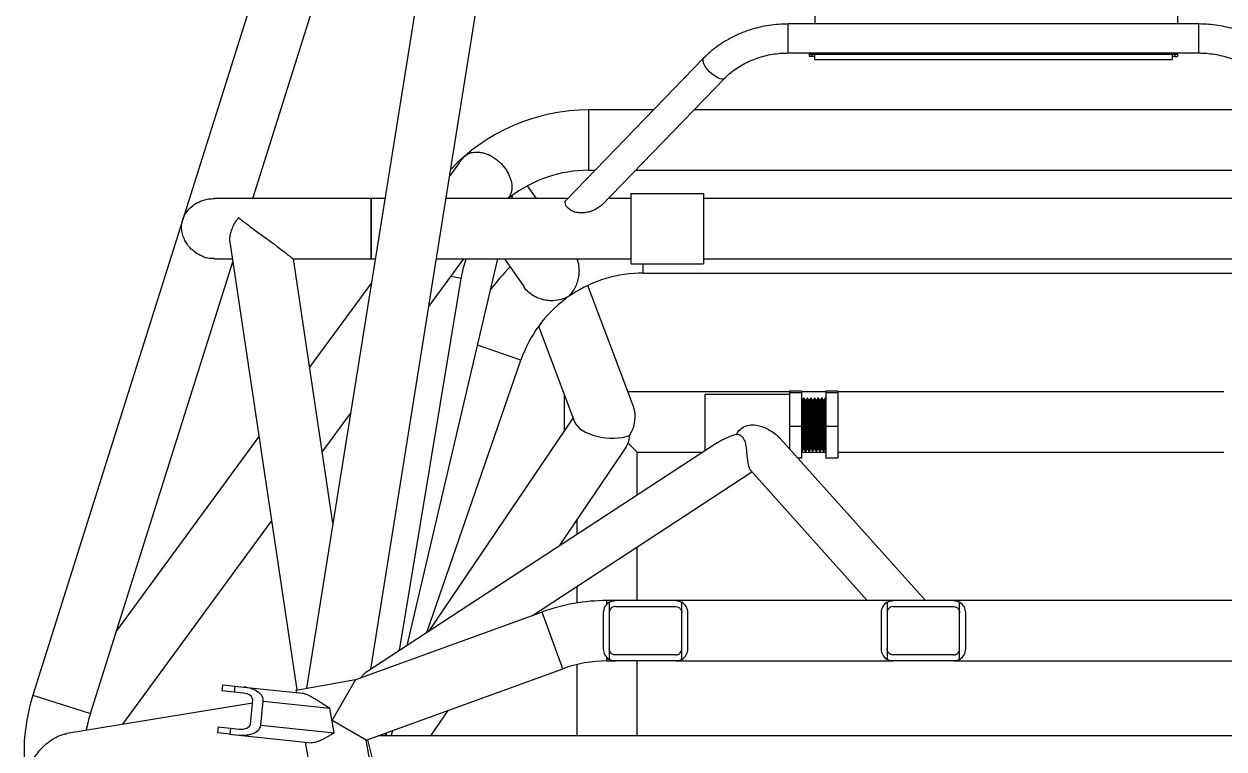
# Model space of a CAD drawing. Header units: millimetres. Extents: x -1160 to 841, y -1082 to 594.
# Drawn here: x 650.4 to 749.7, y 402.3 to 462.3 of the extents above; entities that cross this region are included whole.
import ezdxf

# ---------------------------------------------------------------- set-up
doc = ezdxf.new("R2010")
doc.units = ezdxf.units.MM

msp = doc.modelspace()

# ---------------------------------------------------------------- linework, layer by layer
at = {"color": 7, "linetype": 'Continuous', "lineweight": 25}
for p, q in [((694.980616, 546.00768), (651.077569, 406.765005)), ((695.956115, 546.293669), (673.742862, 407.337209)), ((669.286631, 447.889225), (691.474993, 518.261716)), ((679.058268, 408.913131), (696.438364, 517.63546)), ((745.837737, 517.518297), (745.837737, 462.332344)), ((747.597737, 462.332344), (713.597737, 462.332344)), ((713.597737, 459.932344), (747.597737, 459.932344)), ((715.357737, 459.829225), (715.357737, 459.932344)), ((745.837737, 459.932344), (745.837737, 459.829225)), ((706.607562, 459.492529), (695.214128, 447.733492)), ((715.357737, 459.829225), (715.797737, 459.829225)), ((715.357737, 459.629225), (715.357737, 459.829225)), ((715.597737, 459.629225), (715.357737, 459.629225)), ((715.597737, 459.629225), (715.597737, 459.829225)), ((715.797737, 459.629225), (715.597737, 459.629225)), ((715.797737, 459.829225), (745.397737, 459.829225)), ((715.797737, 459.389225), (715.797737, 459.829225)), ((715.797737, 459.389225), (745.397737, 459.389225)), ((745.397737, 459.829225), (745.837737, 459.829225)), ((745.397737, 459.829225), (745.397737, 459.389225)), ((745.597737, 459.629225), (745.397737, 459.629225)), ((745.597737, 459.829225), (745.597737, 459.629225)), ((745.597737, 459.629225), (745.837737, 459.629225)), ((745.837737, 459.829225), (745.837737, 459.629225)), ((698.150535, 447.315126), (708.331202, 457.822479)), ((702.46709, 455.219194), (697.097737, 455.219194)), ((697.097737, 450.219194), (697.097737, 455.219194)), ((755.386619, 455.219194), (705.808856, 455.219194)), ((686.382762, 450.842758), (685.587435, 449.756765)), ((697.097737, 450.219194), (697.622546, 450.219194)), ((700.964312, 450.219194), (760.231163, 450.219194)), ((690.417194, 447.889225), (690.482708, 447.978682)), ((690.436345, 447.931444), (690.593566, 448.030002)), ((690.733141, 447.889225), (690.792166, 448.141375)), ((692.764315, 447.889225), (692.037648, 448.947105)), ((700.597737, 448.289225), (706.597737, 448.289225)), ((700.597737, 442.489225), (700.597737, 448.289225)), ((706.597737, 448.289225), (706.597737, 442.489225)), ((679.077062, 447.889225), (666.103945, 447.889225)), ((680.225412, 447.889225), (679.077062, 447.889225)), ((679.077062, 447.889225), (679.077062, 442.889225)), ((679.077062, 445.389225), (679.077062, 447.889225)), ((695.365019, 447.889225), (685.288895, 447.889225)), ((700.597737, 447.889225), (698.706784, 447.889225)), ((754.597737, 447.889225), (706.597737, 447.889225)), ((679.077062, 442.889225), (679.077062, 445.389225)), ((667.406531, 444.113444), (672.939319, 407.195523)), ((655.846154, 405.261476), (667.628707, 442.630959)), ((666.077856, 442.889225), (667.590001, 442.889225)), ((672.629243, 442.889225), (679.077062, 442.889225)), ((675.926631, 420.997917), (672.64584, 442.889225)), ((679.077062, 442.889225), (679.426124, 442.889225)), ((682.070615, 410.883364), (689.562715, 442.889225)), ((683.856913, 438.931368), (686.755447, 442.889225)), ((684.489607, 442.889225), (700.597737, 442.889225)), ((690.13288, 442.889225), (691.713044, 440.588826)), ((700.597737, 442.489225), (706.597737, 442.489225)), ((701.597737, 441.716226), (701.597737, 442.489225)), ((706.597737, 442.889225), (754.597737, 442.889225)), ((681.419515, 410.45751), (686.542602, 441.273936)), ((686.542602, 441.273936), (685.677783, 441.417708)), ((701.597737, 441.716226), (759.597737, 441.716226)), ((679.110069, 440.912125), (673.989924, 433.920728)), ((700.793715, 430.651714), (697.01562, 440.685466)), ((695.045705, 439.480904), (695.313454, 439.711043)), ((695.428559, 439.79245), (695.69786, 439.959889)), ((692.94411, 437.309455), (695.928135, 429.384572)), ((691.483883, 434.50907), (687.891463, 435.749721)), ((683.69061, 411.942926), (691.483883, 434.50907)), ((695.097737, 429.389225), (695.097737, 431.589917)), ((713.709804, 431.889225), (700.327745, 431.889225)), ((713.709804, 431.664616), (706.709804, 431.664616)), ((706.709804, 431.664616), (706.709804, 426.998688)), ((714.709804, 431.935385), (713.709804, 431.935385)), ((713.709804, 431.935385), (713.709804, 431.787792)), ((714.709804, 431.787792), (713.709804, 431.787792)), ((713.709804, 431.787792), (713.709804, 429.017023)), ((714.709804, 431.935385), (714.709804, 431.787792)), ((716.709804, 431.889225), (714.709804, 431.889225)), ((714.709804, 431.787792), (714.709804, 429.017023)), ((714.775395, 431.201765), (714.709804, 431.201765)), ((714.907576, 431.364616), (714.870076, 431.364616)), ((715.075395, 431.201765), (715.000395, 431.201765)), ((715.207576, 431.364616), (715.170076, 431.364616)), ((715.375395, 431.201765), (715.300395, 431.201765)), ((715.507576, 431.364616), (715.470076, 431.364616)), ((715.675395, 431.201765), (715.600395, 431.201765)), ((715.807576, 431.364616), (715.770076, 431.364616)), ((715.975395, 431.201765), (715.900395, 431.201765)), ((716.107576, 431.364616), (716.070076, 431.364616)), ((716.275395, 431.201765), (716.200395, 431.201765)), ((716.407576, 431.364616), (716.370076, 431.364616)), ((716.575395, 431.201765), (716.500395, 431.201765)), ((716.709804, 431.364616), (716.670076, 431.364616)), ((717.709804, 431.935385), (716.709804, 431.935385)), ((716.709804, 431.935385), (716.709804, 431.787792)), ((717.709804, 431.787792), (716.709804, 431.787792)), ((716.709804, 431.787792), (716.709804, 429.017023)), ((717.709804, 431.935385), (717.709804, 431.787792)), ((749.678228, 431.889225), (717.709804, 431.889225)), ((717.709804, 431.787792), (717.709804, 429.017023)), ((675.042721, 426.895866), (677.379547, 430.086728)), ((695.72402, 429.603227), (683.84104, 412.041315)), ((695.097737, 428.677642), (695.097737, 429.389225)), ((669.79295, 428.189893), (657.996893, 412.082749)), ((714.709804, 429.017023), (713.709804, 429.017023)), ((713.709804, 429.017023), (713.709804, 427.173214)), ((714.709804, 429.017023), (714.709804, 426.393847)), ((717.709804, 429.017023), (716.709804, 429.017023)), ((716.709804, 429.017023), (716.709804, 426.393847)), ((717.709804, 429.017023), (717.709804, 426.393847)), ((707.721994, 427.660713), (678.653771, 408.648568)), ((700.365839, 427.621123), (701.097737, 426.889225)), ((724.975042, 414.595401), (712.944597, 428.027579)), ((714.851399, 427.126996), (714.925475, 427.126996)), ((715.151399, 427.126996), (715.225475, 427.126996)), ((715.451399, 427.126996), (715.525475, 427.126996)), ((715.751399, 427.126996), (715.825475, 427.126996)), ((716.051399, 427.126996), (716.125475, 427.126996)), ((716.351399, 427.126996), (716.425475, 427.126996)), ((716.651399, 427.126996), (716.709804, 427.126996)), ((694.670855, 419.124583), (700.001171, 427.002282)), ((701.097737, 426.889225), (706.542443, 426.889225)), ((701.097737, 423.328102), (701.097737, 426.889225)), ((714.709804, 426.393847), (714.407839, 426.393847)), ((714.709804, 426.981041), (714.718477, 426.966029)), ((714.709804, 426.889225), (716.709804, 426.889225)), ((714.720076, 426.964616), (714.757576, 426.964616)), ((715.020076, 426.964616), (715.057576, 426.964616)), ((715.320076, 426.964616), (715.357576, 426.964616)), ((715.620076, 426.964616), (715.657576, 426.964616)), ((715.920076, 426.964616), (715.957576, 426.964616)), ((716.220076, 426.964616), (716.257576, 426.964616)), ((716.520076, 426.964616), (716.557576, 426.964616)), ((717.709804, 426.393847), (716.709804, 426.393847)), ((717.709804, 426.889225), (749.678228, 426.889225)), ((692.432797, 413.359137), (710.604512, 425.244394)), ((710.479733, 425.383712), (720.142215, 414.595401)), ((658.532612, 404.351834), (670.845747, 421.165031)), ((696.097737, 421.23338), (696.097737, 420.057839)), ((701.097737, 414.595401), (701.097737, 419.026464)), ((696.097737, 415.756201), (696.097737, 414.395078)), ((699.297737, 414.595401), (698.597737, 414.595401)), ((698.597737, 414.309544), (698.597737, 414.595401)), ((698.797737, 414.461426), (698.797737, 409.729376)), ((704.297737, 414.595401), (699.297737, 414.595401)), ((722.297737, 414.595401), (704.297737, 414.595401)), ((704.797737, 409.729376), (704.797737, 414.461426)), ((721.797737, 414.461426), (721.797737, 409.729376)), ((727.297737, 414.595401), (722.297737, 414.595401)), ((755.897737, 414.595401), (727.297737, 414.595401)), ((727.797737, 409.729376), (727.797737, 414.461426)), ((693.228021, 413.648575), (677.791595, 408.030176)), ((694.938122, 408.950112), (693.228021, 413.648575)), ((698.297737, 413.595401), (698.297737, 410.595401)), ((699.297737, 414.095401), (704.297737, 414.095401)), ((705.297737, 410.595401), (705.297737, 413.595401)), ((721.297737, 413.595401), (721.297737, 410.595401)), ((722.297737, 414.095401), (727.297737, 414.095401)), ((728.297737, 410.595401), (728.297737, 413.595401)), ((696.097737, 409.299246), (696.097737, 403.393468)), ((698.597737, 409.595401), (698.597737, 409.881258)), ((698.597737, 409.595401), (699.297737, 409.595401)), ((704.297737, 410.095401), (699.297737, 410.095401)), ((704.297737, 409.595401), (699.297737, 409.595401)), ((701.097737, 403.393468), (701.097737, 409.595401)), ((704.297737, 409.595401), (722.297737, 409.595401)), ((727.297737, 410.095401), (722.297737, 410.095401)), ((727.297737, 409.595401), (722.297737, 409.595401)), ((727.297737, 409.595401), (755.897737, 409.595401)), ((678.67323, 403.030176), (694.938122, 408.950112)), ((666.763281, 407.124928), (666.815545, 407.622189)), ((666.815545, 407.622189), (667.810067, 407.517661)), ((667.810067, 407.517661), (667.757802, 407.0204)), ((667.810067, 407.517661), (668.538107, 407.441141)), ((668.538107, 407.441141), (673.416447, 406.928406)), ((672.863977, 407.182238), (675.325996, 407.616358)), ((675.325996, 407.616358), (677.788015, 408.050478)), ((675.846941, 404.661935), (677.791595, 408.030176)), ((677.791595, 408.030176), (677.788015, 408.050478)), ((651.077569, 406.765005), (655.846154, 405.261476)), ((667.757802, 407.0204), (666.763281, 407.124928)), ((668.485843, 406.94388), (667.757802, 407.0204)), ((669.085803, 404.367051), (669.29486, 406.356094)), ((669.947084, 404.276526), (670.156141, 406.26557)), ((670.156141, 406.26557), (675.666295, 405.68643)), ((672.863977, 407.182238), (672.899147, 406.982777)), ((669.269541, 406.115197), (653.893636, 403.589958)), ((676.027587, 403.63744), (675.666295, 405.68643)), ((684.026654, 403.393468), (685.449713, 405.496614)), ((669.947084, 404.276526), (676.027587, 403.63744)), ((678.67323, 403.030176), (675.846941, 404.661935)), ((666.397431, 403.644102), (666.449695, 404.141363)), ((667.391953, 403.539573), (666.397431, 403.644102)), ((666.449695, 404.141363), (667.444217, 404.036834)), ((667.444217, 404.036834), (667.391953, 403.539573)), ((667.391953, 403.539573), (668.119993, 403.463053)), ((667.444217, 404.036834), (668.172258, 403.960314)), ((668.119993, 403.463053), (674.139032, 402.830427)), ((781.524619, 403.393468), (679.671369, 403.393468)), ((680.245151, 403.393468), (680.282106, 403.615758)), ((680.317341, 403.393468), (680.377504, 403.650481)), ((680.738034, 403.393468), (680.891388, 403.837519)), ((673.621731, 402.884797), (679.636256, 368.774735)), ((684.513972, 369.905686), (678.67323, 403.030176)), ((688.896777, 362.564396), (678.81618, 403.082205))]:
    msp.add_line(p, q, dxfattribs=at)
at = {"color": 8, "linetype": 'Continuous', "lineweight": 25}
for p, q in [((715.797737, 517.518297), (715.797737, 462.332344)), ((713.597737, 462.315401), (713.597737, 462.332344)), ((713.597737, 459.932344), (713.597737, 462.315401)), ((747.597737, 462.315401), (747.597737, 462.332344)), ((747.597737, 459.932344), (747.597737, 462.315401)), ((715.797737, 459.932344), (715.797737, 459.829225)), ((745.397737, 459.829225), (745.397737, 459.932344))]:
    msp.add_line(p, q, dxfattribs=at)
at = {"color": 8, "linetype": 'Continuous', "lineweight": 25, "flags": 128}
msp.add_lwpolyline([(708.330579, 457.82184), (708.28432, 457.787691), (708.152943, 457.759601), (707.978616, 457.787929), (707.772291, 457.870896), (707.546933, 458.003288), (707.316703, 458.176787), (707.096066, 458.380491), (706.898885, 458.601601), (706.737552, 458.826223), (706.622201, 459.040244), (706.560083, 459.230217), (706.555098, 459.384203), (706.607562, 459.492529)], dxfattribs=at)
at = {"color": 7, "linetype": 'Continuous', "lineweight": 25, "flags": 128}
msp.add_lwpolyline([(686.542602, 441.273936), (686.723652, 442.13995), (686.942301, 442.889225)], dxfattribs=at)
at = {"color": 7, "linetype": 'Continuous', "lineweight": 25}
for centre, radius, start, end in [((697.097737, 439.519194), 15.7, 90, 136.6973124), ((697.097737, 439.519194), 10.7, 90, 127.38001836), ((701.597737, 431.016226), 15.7, 134.49065653, 143.56926559), ((701.597737, 431.016226), 10.7, 90, 123.39367443), ((701.597737, 431.016226), 10.7, 126.79049274, 160.94752181), ((698.597737, 398.895401), 15.7, 90, 110), ((699.297737, 413.595401), 1, 120, 180), ((704.297737, 413.595401), 1, 0, 60), ((722.297737, 413.595401), 1, 120, 180), ((727.297737, 413.595401), 1, 0, 60), ((699.297737, 410.595401), 1, 180, 240), ((704.297737, 410.595401), 1, 300, 0), ((722.297737, 410.595401), 1, 180, 240), ((727.297737, 410.595401), 1, 300, 0), ((698.597737, 398.895401), 10.7, 90, 110), ((666.050925, 402.043924), 15.7, 162.5, 207.5), ((666.050925, 402.043924), 10.7, 162.5, 170.25719792)]:
    msp.add_arc(centre, radius, start, end, dxfattribs=at)
for centre, major_axis, ratio, start_param, end_param in [((688.563524, 449.589308), (-0.623053, 3.311571), 0.680242512, 4.136505364, 4.145457042), ((693.937381, 441.76606), (2.216682, 1.156854), 0.988990721, 4.8202376, 4.876640977), ((698.597737, 429.389225), (1.500723, 2.168666), 0.828760042, 4.766320715, 5.762475685), ((698.597737, 429.389225), (3.184808, 1.690413), 0.578331507, 2.267996241, 2.313341561), ((698.597737, 429.389225), (2.712738, -0.319881), 0.480944102, 3.385493768, 5.530931451), ((698.597737, 429.389225), (-1.268516, 2.389937), 0.578331507, 3.628968668, 3.947778244), ((698.597737, 429.389225), (1.170773, 3.819456), 0.578331507, 4.225012966, 4.414556132), ((668.433579, 406.446619), (1.722562, -0.181049), 0.577350269, 0, 1.570796327), ((668.433579, 406.446619), (0.861281, -0.090524), 0.577350269, 0, 1.570796327), ((668.224522, 404.457575), (1.722562, -0.181049), 0.577350269, 4.71238898, 6.283185307), ((668.224522, 404.457575), (0.861281, -0.090524), 0.577350269, 4.71238898, 6.283185307)]:
    msp.add_ellipse(centre, major_axis=major_axis, ratio=ratio, start_param=start_param, end_param=end_param, dxfattribs=at)
for points, knots in [([(713.597737, 462.332344), (713.456972, 462.33063), (713.060788, 462.325807), (712.410775, 462.273553), (711.654449, 462.159117), (710.911225, 461.988668), (710.18635, 461.76429), (709.484861, 461.487188), (708.81177, 461.159206), (708.171566, 460.782751), (707.569871, 460.359591), (707.046809, 459.928467), (706.741839, 459.625794), (706.607562, 459.492529)], [0, 0, 0, 0, 0.053343879, 0.150135781, 0.246963456, 0.343798242, 0.440628789, 0.537440718, 0.634215855, 0.730931801, 0.827561971, 0.92407625, 1, 1, 1, 1]), ([(754.587913, 459.492529), (754.493175, 459.587564), (754.22988, 459.851688), (753.76103, 460.254035), (753.17234, 460.685058), (752.544334, 461.070919), (751.882066, 461.409648), (751.189889, 461.698701), (750.472666, 461.936001), (749.735346, 462.120197), (748.983047, 462.248759), (748.268395, 462.320613), (747.80542, 462.328711), (747.597737, 462.332344)], [0, 0, 0, 0, 0.053893609, 0.149781619, 0.245788049, 0.341964564, 0.43828634, 0.534729029, 0.63127027, 0.727890623, 0.824573885, 0.921306917, 1, 1, 1, 1]), ([(708.331202, 457.822479), (708.399304, 457.89078), (708.606634, 458.098713), (708.988013, 458.422054), (709.488129, 458.775182), (710.026635, 459.086075), (710.5976, 459.352252), (711.196062, 459.571049), (711.816502, 459.740757), (712.453211, 459.858648), (713.049403, 459.922364), (713.432084, 459.929329), (713.597737, 459.932344)], [0, 0, 0, 0, 0.053228695, 0.162048257, 0.270637856, 0.378924964, 0.486980821, 0.594863974, 0.702619859, 0.810282306, 0.917875812, 1, 1, 1, 1]), ([(747.597737, 459.932344), (747.706132, 459.931016), (748.031263, 459.927034), (748.571491, 459.881493), (749.210436, 459.777366), (749.834228, 459.621591), (750.437051, 459.416686), (751.013354, 459.164463), (751.558243, 458.867685), (752.065846, 458.52858), (752.503258, 458.178804), (752.753461, 457.931852), (752.864273, 457.822479)], [0, 0, 0, 0, 0.0537452073, 0.161210368, 0.2686822029, 0.3761431812, 0.4836120229, 0.5911146245, 0.6986867666, 0.8063765458, 0.914246135, 1, 1, 1, 1]), ([(686.390609, 450.837946), (686.441314, 450.910718), (686.605918, 451.146954), (686.808266, 451.352036), (686.952385, 451.488185), (686.953429, 451.489172)], [0, 0, 0, 0, 0.3065004025, 0.9949734935, 1, 1, 1, 1]), ([(686.953429, 451.489172), (686.954273, 451.489731), (687.06003, 451.559787), (687.299026, 451.672928), (687.70518, 451.744674), (688.150704, 451.72007), (688.569316, 451.611762), (688.958848, 451.441489), (689.300085, 451.23825), (689.633877, 450.979806), (689.927465, 450.689434), (690.177499, 450.378233), (690.432458, 449.980368), (690.65295, 449.469793), (690.759348, 448.879863), (690.705012, 448.429228), (690.593113, 448.134558), (690.506778, 448.023454), (690.476268, 447.98419)], [0, 0, 0, 0, 0.0006341528, 0.0795019353, 0.1610157542, 0.2341967815, 0.3100194936, 0.363437347, 0.4182972911, 0.471779685, 0.5273126673, 0.573723813, 0.6217295806, 0.7082799262, 0.7987838758, 0.9030090635, 0.9657233566, 1, 1, 1, 1]), ([(663.492769, 446.140989), (663.4931, 446.142035), (663.536022, 446.277922), (663.650389, 446.543464), (663.918611, 446.933935), (664.309526, 447.307655), (664.766469, 447.586409), (665.218775, 447.758673), (665.637181, 447.87019), (665.959117, 447.87244), (666.133245, 447.873657)], [0, 0, 0, 0, 0.001147781, 0.149116058, 0.299945217, 0.478738342, 0.664392765, 0.768337545, 0.874699261, 1, 1, 1, 1]), ([(698.150535, 447.315126), (698.049479, 447.231809), (697.799224, 447.025484), (697.324549, 446.83065), (696.865655, 446.717375), (696.459961, 446.674309), (696.034426, 446.713597), (695.635096, 446.871268), (695.350771, 447.098798), (695.178732, 447.348024), (695.133351, 447.563305), (695.149364, 447.692831), (695.212873, 447.728493), (695.216742, 447.730666)], [0, 0, 0, 0, 0.1078530897, 0.2670854892, 0.3498018898, 0.4346994365, 0.5443349464, 0.6370467274, 0.730045074, 0.8168917824, 0.9048182936, 0.994201628, 1, 1, 1, 1]), ([(666.100177, 442.908363), (665.971818, 442.905859), (665.640946, 442.899404), (665.090259, 443.078096), (664.530464, 443.394725), (664.11386, 443.769296), (663.815337, 444.150288), (663.596207, 444.538371), (663.444104, 444.969903), (663.367315, 445.523743), (663.420848, 445.912473), (663.49244, 446.139943), (663.492769, 446.140989)], [0, 0, 0, 0, 0.0725781132, 0.1870846904, 0.2949375951, 0.4119728228, 0.4984030865, 0.5873155162, 0.6992160742, 0.8143280697, 0.9991459904, 1, 1, 1, 1]), ([(667.432907, 444.1266), (667.410836, 444.237111), (667.365945, 444.461893), (667.419489, 444.840086), (667.518652, 445.236588), (667.688263, 445.650095), (667.889719, 446.007777), (668.037916, 446.221438), (668.096241, 446.299702), (668.09727, 446.301082)], [0, 0, 0, 0, 0.163206372, 0.331967705, 0.504698579, 0.692554274, 0.885032382, 0.99797206, 1, 1, 1, 1]), ([(668.09727, 446.301082), (668.098174, 446.300362), (668.316136, 446.126763), (668.682012, 445.848017), (669.233368, 445.441713), (669.678841, 445.117152), (670.148581, 444.775598), (670.597561, 444.447124), (671.02412, 444.131078), (671.453291, 443.80813), (671.882471, 443.47751), (672.262089, 443.177007), (672.506448, 442.981489), (672.619198, 442.895802), (672.634949, 442.892515), (672.64129, 442.891192)], [0, 0, 0, 0, 0.000721876, 0.173961419, 0.26302906, 0.352954859, 0.439210893, 0.526846306, 0.593350337, 0.661331659, 0.748542275, 0.81950666, 0.890778367, 0.956024188, 1, 1, 1, 1]), ([(696.096839, 442.889225), (696.117307, 442.847369), (696.226577, 442.623914), (696.279432, 442.237187), (696.29855, 441.788619), (696.254494, 441.362834), (696.143727, 440.921561), (695.952486, 440.477502), (695.698845, 440.079377), (695.491431, 439.849702), (695.378842, 439.744967), (695.378105, 439.744281)], [0, 0, 0, 0, 0.033445524, 0.178554609, 0.279127004, 0.382575968, 0.527464691, 0.676350291, 0.836268976, 0.998927328, 1, 1, 1, 1]), ([(695.378105, 439.744281), (695.377217, 439.743809), (695.203359, 439.651407), (694.823533, 439.500906), (694.271072, 439.412758), (693.767164, 439.424662), (693.37846, 439.486619), (693.006648, 439.597648), (692.591203, 439.777771), (692.135127, 440.095051), (691.806746, 440.408611), (691.713101, 440.588773), (691.713068, 440.588836)], [0, 0, 0, 0, 0.0009233277, 0.1808071698, 0.3661135395, 0.4680641239, 0.5720399896, 0.6524662289, 0.7349161469, 0.8672359992, 0.9999533571, 1, 1, 1, 1]), ([(714.709804, 431.152429), (714.711798, 431.140252), (714.717925, 431.102848), (714.728861, 430.894296), (714.74105, 430.552373), (714.753262, 430.109271), (714.766347, 429.603257), (714.778554, 429.067049), (714.790761, 428.537512), (714.803847, 428.050809), (714.816055, 427.63943), (714.828257, 427.335334), (714.840581, 427.152775), (714.848023, 427.14197), (714.851345, 427.137148)], [0, 0, 0, 0, 0.043151127, 0.132546089, 0.220414156, 0.308282222, 0.397677184, 0.485545251, 0.573413317, 0.662808279, 0.750676346, 0.838544412, 0.927939374, 1, 1, 1, 1]), ([(714.866137, 431.356558), (714.850501, 431.329551), (714.819229, 431.275536), (714.787957, 431.22153), (714.772321, 431.194527)], [0, 0, 0, 0, 0.500002383, 1, 1, 1, 1]), ([(714.775312, 431.188406), (714.776394, 431.193373), (714.781575, 431.217154), (714.790744, 431.121242), (714.803851, 430.900628), (714.816053, 430.55069), (714.828261, 430.109731), (714.841347, 429.603134), (714.853554, 429.067085), (714.865761, 428.537487), (714.878846, 428.050872), (714.891056, 427.639208), (714.903253, 427.336165), (714.914948, 427.159652), (714.921794, 427.14821), (714.924515, 427.143662)], [0, 0, 0, 0, 0.021992528, 0.10529351, 0.190042024, 0.273343006, 0.356643988, 0.441392503, 0.524693484, 0.607994466, 0.692742981, 0.776043963, 0.859344945, 0.944093459, 1, 1, 1, 1]), ([(714.870076, 431.353584), (714.870819, 431.357054), (714.875661, 431.379654), (714.884492, 431.276049), (714.897602, 431.039268), (714.909803, 430.661068), (714.922011, 430.18507), (714.935097, 429.638074), (714.947304, 429.05931), (714.959511, 428.487528), (714.972597, 427.962051), (714.984805, 427.517884), (714.997007, 427.189566), (715.009325, 426.992525), (715.016761, 426.980853), (715.020076, 426.975648)], [0, 0, 0, 0, 0.015030588, 0.09788408, 0.182177096, 0.265030588, 0.34788408, 0.432177096, 0.515030588, 0.59788408, 0.682177096, 0.765030588, 0.84788408, 0.932177096, 1, 1, 1, 1]), ([(714.907576, 431.353584), (714.908319, 431.357054), (714.913161, 431.379654), (714.921992, 431.276049), (714.935102, 431.039268), (714.947303, 430.661068), (714.959511, 430.18507), (714.972597, 429.638074), (714.984804, 429.05931), (714.997011, 428.487528), (715.010097, 427.962051), (715.022305, 427.517884), (715.034507, 427.189566), (715.046825, 426.992525), (715.054261, 426.980853), (715.057576, 426.975648)], [0, 0, 0, 0, 0.015030588, 0.09788408, 0.182177096, 0.265030588, 0.34788408, 0.432177096, 0.515030588, 0.59788408, 0.682177096, 0.765030588, 0.84788408, 0.932177096, 1, 1, 1, 1]), ([(714.998938, 431.199406), (714.983304, 431.226411), (714.954343, 431.276437), (714.925381, 431.326457), (714.912054, 431.349475)], [0, 0, 0, 0, 0.539820649, 1, 1, 1, 1]), ([(715.00032, 431.188437), (715.0014, 431.193388), (715.006578, 431.217145), (715.015744, 431.121234), (715.028851, 430.90063), (715.041053, 430.550689), (715.053261, 430.109731), (715.066347, 429.603135), (715.078554, 429.067081), (715.090761, 428.537503), (715.103847, 428.050812), (715.116055, 427.639429), (715.128257, 427.335334), (715.140581, 427.152775), (715.148023, 427.14197), (715.151345, 427.137148)], [0, 0, 0, 0, 0.021665698, 0.103950517, 0.18766521, 0.269950028, 0.352234846, 0.435949539, 0.518234357, 0.600519175, 0.684233868, 0.766518687, 0.848803505, 0.932518198, 1, 1, 1, 1]), ([(715.166137, 431.356558), (715.150501, 431.329551), (715.119229, 431.275536), (715.087957, 431.22153), (715.072321, 431.194527)], [0, 0, 0, 0, 0.500002383, 1, 1, 1, 1]), ([(715.075312, 431.188406), (715.076394, 431.193373), (715.081575, 431.217154), (715.090744, 431.121242), (715.103851, 430.900628), (715.116053, 430.55069), (715.128261, 430.109731), (715.141347, 429.603134), (715.153554, 429.067085), (715.165761, 428.537487), (715.178846, 428.050872), (715.191056, 427.639208), (715.203253, 427.336165), (715.214948, 427.159652), (715.221794, 427.14821), (715.224515, 427.143662)], [0, 0, 0, 0, 0.021992528, 0.10529351, 0.190042024, 0.273343006, 0.356643988, 0.441392503, 0.524693484, 0.607994466, 0.692742981, 0.776043963, 0.859344945, 0.944093459, 1, 1, 1, 1]), ([(715.170076, 431.353584), (715.170819, 431.357054), (715.175661, 431.379654), (715.184492, 431.276049), (715.197602, 431.039268), (715.209803, 430.661068), (715.222011, 430.18507), (715.235097, 429.638074), (715.247304, 429.05931), (715.259511, 428.487528), (715.272597, 427.962051), (715.284805, 427.517884), (715.297007, 427.189566), (715.309325, 426.992525), (715.316761, 426.980853), (715.320076, 426.975648)], [0, 0, 0, 0, 0.015030588, 0.09788408, 0.182177096, 0.265030588, 0.34788408, 0.432177096, 0.515030588, 0.59788408, 0.682177096, 0.765030588, 0.84788408, 0.932177096, 1, 1, 1, 1]), ([(715.207576, 431.353584), (715.208319, 431.357054), (715.213161, 431.379654), (715.221992, 431.276049), (715.235102, 431.039268), (715.247303, 430.661068), (715.259511, 430.18507), (715.272597, 429.638074), (715.284804, 429.05931), (715.297011, 428.487528), (715.310097, 427.962051), (715.322305, 427.517884), (715.334507, 427.189566), (715.346825, 426.992525), (715.354261, 426.980853), (715.357576, 426.975648)], [0, 0, 0, 0, 0.015030588, 0.09788408, 0.182177096, 0.265030588, 0.34788408, 0.432177096, 0.515030588, 0.59788408, 0.682177096, 0.765030588, 0.84788408, 0.932177096, 1, 1, 1, 1]), ([(715.298938, 431.199406), (715.283304, 431.226411), (715.254343, 431.276437), (715.225381, 431.326457), (715.212054, 431.349475)], [0, 0, 0, 0, 0.539820649, 1, 1, 1, 1]), ([(715.30032, 431.188437), (715.3014, 431.193388), (715.306578, 431.217145), (715.315744, 431.121234), (715.328851, 430.90063), (715.341053, 430.550689), (715.353261, 430.109731), (715.366347, 429.603135), (715.378554, 429.067081), (715.390761, 428.537503), (715.403847, 428.050812), (715.416055, 427.639429), (715.428257, 427.335334), (715.440581, 427.152775), (715.448023, 427.14197), (715.451345, 427.137148)], [0, 0, 0, 0, 0.021665698, 0.103950517, 0.18766521, 0.269950028, 0.352234846, 0.435949539, 0.518234357, 0.600519175, 0.684233868, 0.766518687, 0.848803505, 0.932518198, 1, 1, 1, 1]), ([(715.466137, 431.356558), (715.450501, 431.329551), (715.419229, 431.275536), (715.387957, 431.22153), (715.372321, 431.194527)], [0, 0, 0, 0, 0.500002383, 1, 1, 1, 1]), ([(715.375312, 431.188406), (715.376394, 431.193373), (715.381575, 431.217154), (715.390744, 431.121242), (715.403851, 430.900628), (715.416053, 430.55069), (715.428261, 430.109731), (715.441347, 429.603134), (715.453554, 429.067085), (715.465761, 428.537487), (715.478846, 428.050872), (715.491056, 427.639208), (715.503253, 427.336165), (715.514948, 427.159652), (715.521794, 427.14821), (715.524515, 427.143662)], [0, 0, 0, 0, 0.021992528, 0.10529351, 0.190042024, 0.273343006, 0.356643988, 0.441392503, 0.524693484, 0.607994466, 0.692742981, 0.776043963, 0.859344945, 0.944093459, 1, 1, 1, 1]), ([(715.470076, 431.353584), (715.470819, 431.357054), (715.475661, 431.379654), (715.484492, 431.276049), (715.497602, 431.039268), (715.509803, 430.661068), (715.522011, 430.18507), (715.535097, 429.638074), (715.547304, 429.05931), (715.559511, 428.487528), (715.572597, 427.962051), (715.584805, 427.517884), (715.597007, 427.189566), (715.609325, 426.992525), (715.616761, 426.980853), (715.620076, 426.975648)], [0, 0, 0, 0, 0.015030588, 0.09788408, 0.182177096, 0.265030588, 0.34788408, 0.432177096, 0.515030588, 0.59788408, 0.682177096, 0.765030588, 0.84788408, 0.932177096, 1, 1, 1, 1]), ([(715.507576, 431.353584), (715.508319, 431.357054), (715.513161, 431.379654), (715.521992, 431.276049), (715.535102, 431.039268), (715.547303, 430.661068), (715.559511, 430.18507), (715.572597, 429.638074), (715.584804, 429.05931), (715.597011, 428.487528), (715.610097, 427.962051), (715.622305, 427.517884), (715.634507, 427.189566), (715.646825, 426.992525), (715.654261, 426.980853), (715.657576, 426.975648)], [0, 0, 0, 0, 0.015030588, 0.09788408, 0.182177096, 0.265030588, 0.34788408, 0.432177096, 0.515030588, 0.59788408, 0.682177096, 0.765030588, 0.84788408, 0.932177096, 1, 1, 1, 1]), ([(715.598938, 431.199406), (715.583304, 431.226411), (715.554343, 431.276437), (715.525381, 431.326457), (715.512054, 431.349475)], [0, 0, 0, 0, 0.539820649, 1, 1, 1, 1]), ([(715.60032, 431.188437), (715.6014, 431.193388), (715.606578, 431.217145), (715.615744, 431.121234), (715.628851, 430.90063), (715.641053, 430.550689), (715.653261, 430.109731), (715.666347, 429.603135), (715.678554, 429.067081), (715.690761, 428.537503), (715.703847, 428.050812), (715.716055, 427.639429), (715.728257, 427.335334), (715.740581, 427.152775), (715.748023, 427.14197), (715.751345, 427.137148)], [0, 0, 0, 0, 0.021665698, 0.103950517, 0.18766521, 0.269950028, 0.352234846, 0.435949539, 0.518234357, 0.600519175, 0.684233868, 0.766518687, 0.848803505, 0.932518198, 1, 1, 1, 1]), ([(715.766137, 431.356558), (715.750501, 431.329551), (715.719229, 431.275536), (715.687957, 431.22153), (715.672321, 431.194527)], [0, 0, 0, 0, 0.500002383, 1, 1, 1, 1]), ([(715.675312, 431.188406), (715.676394, 431.193373), (715.681575, 431.217154), (715.690744, 431.121242), (715.703851, 430.900628), (715.716053, 430.55069), (715.728261, 430.109731), (715.741347, 429.603134), (715.753554, 429.067085), (715.765761, 428.537487), (715.778846, 428.050872), (715.791056, 427.639208), (715.803253, 427.336165), (715.814948, 427.159652), (715.821794, 427.14821), (715.824515, 427.143662)], [0, 0, 0, 0, 0.021992528, 0.10529351, 0.190042024, 0.273343006, 0.356643988, 0.441392503, 0.524693484, 0.607994466, 0.692742981, 0.776043963, 0.859344945, 0.944093459, 1, 1, 1, 1]), ([(715.770076, 431.353584), (715.770819, 431.357054), (715.775661, 431.379654), (715.784492, 431.276049), (715.797602, 431.039268), (715.809803, 430.661068), (715.822011, 430.18507), (715.835097, 429.638074), (715.847304, 429.05931), (715.859511, 428.487528), (715.872597, 427.962051), (715.884805, 427.517884), (715.897007, 427.189566), (715.909325, 426.992525), (715.916761, 426.980853), (715.920076, 426.975648)], [0, 0, 0, 0, 0.015030588, 0.09788408, 0.182177096, 0.265030588, 0.34788408, 0.432177096, 0.515030588, 0.59788408, 0.682177096, 0.765030588, 0.84788408, 0.932177096, 1, 1, 1, 1]), ([(715.807576, 431.353584), (715.808319, 431.357054), (715.813161, 431.379654), (715.821992, 431.276049), (715.835102, 431.039268), (715.847303, 430.661068), (715.859511, 430.18507), (715.872597, 429.638074), (715.884804, 429.05931), (715.897011, 428.487528), (715.910097, 427.962051), (715.922305, 427.517884), (715.934507, 427.189566), (715.946825, 426.992525), (715.954261, 426.980853), (715.957576, 426.975648)], [0, 0, 0, 0, 0.015030588, 0.09788408, 0.182177096, 0.265030588, 0.34788408, 0.432177096, 0.515030588, 0.59788408, 0.682177096, 0.765030588, 0.84788408, 0.932177096, 1, 1, 1, 1]), ([(715.898938, 431.199406), (715.883304, 431.226411), (715.854343, 431.276437), (715.825381, 431.326457), (715.812054, 431.349475)], [0, 0, 0, 0, 0.539820649, 1, 1, 1, 1]), ([(715.90032, 431.188437), (715.9014, 431.193388), (715.906578, 431.217145), (715.915744, 431.121234), (715.928851, 430.90063), (715.941053, 430.550689), (715.953261, 430.109731), (715.966347, 429.603135), (715.978554, 429.067081), (715.990761, 428.537503), (716.003847, 428.050812), (716.016055, 427.639429), (716.028257, 427.335334), (716.040581, 427.152775), (716.048023, 427.14197), (716.051345, 427.137148)], [0, 0, 0, 0, 0.021665698, 0.103950517, 0.18766521, 0.269950028, 0.352234846, 0.435949539, 0.518234357, 0.600519175, 0.684233868, 0.766518687, 0.848803505, 0.932518198, 1, 1, 1, 1]), ([(716.066137, 431.356558), (716.050501, 431.329551), (716.019229, 431.275536), (715.987957, 431.22153), (715.972321, 431.194527)], [0, 0, 0, 0, 0.500002383, 1, 1, 1, 1]), ([(715.975312, 431.188406), (715.976394, 431.193373), (715.981575, 431.217154), (715.990744, 431.121242), (716.003851, 430.900628), (716.016053, 430.55069), (716.028261, 430.109731), (716.041347, 429.603134), (716.053554, 429.067085), (716.065761, 428.537487), (716.078846, 428.050872), (716.091056, 427.639208), (716.103253, 427.336165), (716.114948, 427.159652), (716.121794, 427.14821), (716.124515, 427.143662)], [0, 0, 0, 0, 0.021992528, 0.10529351, 0.190042024, 0.273343006, 0.356643988, 0.441392503, 0.524693484, 0.607994466, 0.692742981, 0.776043963, 0.859344945, 0.944093459, 1, 1, 1, 1]), ([(716.070076, 431.353584), (716.070819, 431.357054), (716.075661, 431.379654), (716.084492, 431.276049), (716.097602, 431.039268), (716.109803, 430.661068), (716.122011, 430.18507), (716.135097, 429.638074), (716.147304, 429.05931), (716.159511, 428.487528), (716.172597, 427.962051), (716.184805, 427.517884), (716.197007, 427.189566), (716.209325, 426.992525), (716.216761, 426.980853), (716.220076, 426.975648)], [0, 0, 0, 0, 0.015030588, 0.09788408, 0.182177096, 0.265030588, 0.34788408, 0.432177096, 0.515030588, 0.59788408, 0.682177096, 0.765030588, 0.84788408, 0.932177096, 1, 1, 1, 1]), ([(716.107576, 431.353584), (716.108319, 431.357054), (716.113161, 431.379654), (716.121992, 431.276049), (716.135102, 431.039268), (716.147303, 430.661068), (716.159511, 430.18507), (716.172597, 429.638074), (716.184804, 429.05931), (716.197011, 428.487528), (716.210097, 427.962051), (716.222305, 427.517884), (716.234507, 427.189566), (716.246825, 426.992525), (716.254261, 426.980853), (716.257576, 426.975648)], [0, 0, 0, 0, 0.015030588, 0.09788408, 0.182177096, 0.265030588, 0.34788408, 0.432177096, 0.515030588, 0.59788408, 0.682177096, 0.765030588, 0.84788408, 0.932177096, 1, 1, 1, 1]), ([(716.198938, 431.199406), (716.183304, 431.226411), (716.154343, 431.276437), (716.125381, 431.326457), (716.112054, 431.349475)], [0, 0, 0, 0, 0.539820649, 1, 1, 1, 1]), ([(716.20032, 431.188437), (716.2014, 431.193388), (716.206578, 431.217145), (716.215744, 431.121234), (716.228851, 430.90063), (716.241053, 430.550689), (716.253261, 430.109731), (716.266347, 429.603135), (716.278554, 429.067081), (716.290761, 428.537503), (716.303847, 428.050812), (716.316055, 427.639429), (716.328257, 427.335334), (716.340581, 427.152775), (716.348023, 427.14197), (716.351345, 427.137148)], [0, 0, 0, 0, 0.021665698, 0.103950517, 0.18766521, 0.269950028, 0.352234846, 0.435949539, 0.518234357, 0.600519175, 0.684233868, 0.766518687, 0.848803505, 0.932518198, 1, 1, 1, 1]), ([(716.366137, 431.356558), (716.350501, 431.329551), (716.319229, 431.275536), (716.287957, 431.22153), (716.272321, 431.194527)], [0, 0, 0, 0, 0.500002383, 1, 1, 1, 1]), ([(716.275312, 431.188406), (716.276394, 431.193373), (716.281575, 431.217154), (716.290744, 431.121242), (716.303851, 430.900628), (716.316053, 430.55069), (716.328261, 430.109731), (716.341347, 429.603134), (716.353554, 429.067085), (716.365761, 428.537487), (716.378846, 428.050872), (716.391056, 427.639208), (716.403253, 427.336165), (716.414948, 427.159652), (716.421794, 427.14821), (716.424515, 427.143662)], [0, 0, 0, 0, 0.021992528, 0.10529351, 0.190042024, 0.273343006, 0.356643988, 0.441392503, 0.524693484, 0.607994466, 0.692742981, 0.776043963, 0.859344945, 0.944093459, 1, 1, 1, 1]), ([(716.370076, 431.353584), (716.370819, 431.357054), (716.375661, 431.379654), (716.384492, 431.276049), (716.397602, 431.039268), (716.409803, 430.661068), (716.422011, 430.18507), (716.435097, 429.638074), (716.447304, 429.05931), (716.459511, 428.487528), (716.472597, 427.962051), (716.484805, 427.517884), (716.497007, 427.189566), (716.509325, 426.992525), (716.516761, 426.980853), (716.520076, 426.975648)], [0, 0, 0, 0, 0.015030588, 0.09788408, 0.182177096, 0.265030588, 0.34788408, 0.432177096, 0.515030588, 0.59788408, 0.682177096, 0.765030588, 0.84788408, 0.932177096, 1, 1, 1, 1]), ([(716.407576, 431.353584), (716.408319, 431.357054), (716.413161, 431.379654), (716.421992, 431.276049), (716.435102, 431.039268), (716.447303, 430.661068), (716.459511, 430.18507), (716.472597, 429.638074), (716.484804, 429.05931), (716.497011, 428.487528), (716.510097, 427.962051), (716.522305, 427.517884), (716.534507, 427.189566), (716.546825, 426.992525), (716.554261, 426.980853), (716.557576, 426.975648)], [0, 0, 0, 0, 0.015030588, 0.09788408, 0.182177096, 0.265030588, 0.34788408, 0.432177096, 0.515030588, 0.59788408, 0.682177096, 0.765030588, 0.84788408, 0.932177096, 1, 1, 1, 1]), ([(716.498938, 431.199406), (716.483304, 431.226411), (716.454343, 431.276437), (716.425381, 431.326457), (716.412054, 431.349475)], [0, 0, 0, 0, 0.539820649, 1, 1, 1, 1]), ([(716.50032, 431.188437), (716.5014, 431.193388), (716.506578, 431.217145), (716.515744, 431.121234), (716.528851, 430.90063), (716.541053, 430.550689), (716.553261, 430.109731), (716.566347, 429.603135), (716.578554, 429.067081), (716.590761, 428.537503), (716.603847, 428.050812), (716.616055, 427.639429), (716.628257, 427.335334), (716.640581, 427.152775), (716.648023, 427.14197), (716.651345, 427.137148)], [0, 0, 0, 0, 0.021665698, 0.103950517, 0.18766521, 0.269950028, 0.352234846, 0.435949539, 0.518234357, 0.600519175, 0.684233868, 0.766518687, 0.848803505, 0.932518198, 1, 1, 1, 1]), ([(716.666137, 431.356558), (716.650501, 431.329551), (716.619229, 431.275536), (716.587957, 431.22153), (716.572321, 431.194527)], [0, 0, 0, 0, 0.500002383, 1, 1, 1, 1]), ([(716.575312, 431.188406), (716.576394, 431.193373), (716.581575, 431.217154), (716.590744, 431.121242), (716.603851, 430.900628), (716.616053, 430.550691), (716.628261, 430.109724), (716.641347, 429.603161), (716.653554, 429.066986), (716.665761, 428.537861), (716.678847, 428.049461), (716.691054, 427.644372), (716.701203, 427.371976), (716.707635, 427.291287), (716.709804, 427.264081)], [0, 0, 0, 0, 0.024389552, 0.116769732, 0.210755214, 0.303135394, 0.395515573, 0.489501056, 0.581881235, 0.674261414, 0.768246897, 0.860627076, 0.953007256, 1, 1, 1, 1]), ([(716.670076, 431.353584), (716.670819, 431.35706), (716.675661, 431.379697), (716.684492, 431.274821), (716.697602, 431.043711), (716.70576, 430.777046), (716.709804, 430.644862)], [0, 0, 0, 0, 0.056712651, 0.369331248, 0.687381382, 1, 1, 1, 1]), ([(709.311108, 428.334601), (709.350946, 428.408457), (709.481103, 428.64976), (709.845464, 428.968772), (710.387444, 429.167869), (710.925435, 429.1477), (711.425932, 429.014085), (711.884338, 428.819325), (712.325716, 428.560989), (712.69257, 428.295065), (712.866696, 428.099355), (712.930347, 428.027813)], [0, 0, 0, 0, 0.0617479341, 0.2017446392, 0.3227089623, 0.4582404371, 0.56958324, 0.6837985823, 0.8047060919, 0.9286105924, 1, 1, 1, 1]), ([(707.721994, 427.660713), (707.839821, 427.737779), (707.963897, 427.808824), (708.219662, 427.943078), (708.351459, 428.00619), (708.62091, 428.125867), (708.759026, 428.182569), (709.037937, 428.288837), (709.178617, 428.338386), (709.320451, 428.384352)], [0, 0, 0, 0, 0.25, 0.25, 0.5, 0.5, 0.75, 0.75, 1, 1, 1, 1]), ([(709.320451, 428.384352), (709.35415, 428.378678), (709.488089, 428.356124), (709.718311, 428.256439), (709.950437, 427.978974), (710.094722, 427.499435), (710.158881, 426.896464), (710.219115, 426.289559), (710.292835, 425.828804), (710.378844, 425.521512), (710.451328, 425.430866), (710.4816, 425.39301)], [0, 0, 0, 0, 0.0333702, 0.132634766, 0.232572259, 0.354667633, 0.541475423, 0.688107524, 0.802535741, 0.917533414, 1, 1, 1, 1]), ([(714.709804, 427.981742), (714.709877, 427.978775), (714.71419, 427.80342), (714.722284, 427.523108), (714.734513, 427.188135), (714.746824, 426.992805), (714.75426, 426.980939), (714.757576, 426.975648)], [0, 0, 0, 0, 0.004466335, 0.263992755, 0.523519175, 0.787554693, 1, 1, 1, 1]), ([(714.759277, 426.966022), (714.774924, 426.993104), (714.806215, 427.047268), (714.837509, 427.10143), (714.853155, 427.12851)], [0, 0, 0, 0, 0.500009743, 1, 1, 1, 1]), ([(714.92459, 427.128528), (714.940238, 427.101445), (714.971535, 427.047279), (715.00283, 426.993113), (715.018477, 426.966029)], [0, 0, 0, 0, 0.499989575, 1, 1, 1, 1]), ([(715.059277, 426.966022), (715.074924, 426.993104), (715.106215, 427.047268), (715.137509, 427.10143), (715.153155, 427.12851)], [0, 0, 0, 0, 0.500009743, 1, 1, 1, 1]), ([(715.22459, 427.128528), (715.240238, 427.101445), (715.271535, 427.047279), (715.30283, 426.993113), (715.318477, 426.966029)], [0, 0, 0, 0, 0.499989575, 1, 1, 1, 1]), ([(715.359277, 426.966022), (715.374924, 426.993104), (715.406215, 427.047268), (715.437509, 427.10143), (715.453155, 427.12851)], [0, 0, 0, 0, 0.500009743, 1, 1, 1, 1]), ([(715.52459, 427.128528), (715.540238, 427.101445), (715.571535, 427.047279), (715.60283, 426.993113), (715.618477, 426.966029)], [0, 0, 0, 0, 0.499989575, 1, 1, 1, 1]), ([(715.659277, 426.966022), (715.674924, 426.993104), (715.706215, 427.047268), (715.737509, 427.10143), (715.753155, 427.12851)], [0, 0, 0, 0, 0.500009743, 1, 1, 1, 1]), ([(715.82459, 427.128528), (715.840238, 427.101445), (715.871535, 427.047279), (715.90283, 426.993113), (715.918477, 426.966029)], [0, 0, 0, 0, 0.499989575, 1, 1, 1, 1]), ([(715.959277, 426.966022), (715.974924, 426.993104), (716.006215, 427.047268), (716.037509, 427.10143), (716.053155, 427.12851)], [0, 0, 0, 0, 0.500009743, 1, 1, 1, 1]), ([(716.12459, 427.128528), (716.140238, 427.101445), (716.171535, 427.047279), (716.20283, 426.993113), (716.218477, 426.966029)], [0, 0, 0, 0, 0.499989575, 1, 1, 1, 1]), ([(716.259277, 426.966022), (716.274924, 426.993104), (716.306215, 427.047268), (716.337509, 427.10143), (716.353155, 427.12851)], [0, 0, 0, 0, 0.500009743, 1, 1, 1, 1]), ([(716.42459, 427.128528), (716.440238, 427.101445), (716.471535, 427.047279), (716.50283, 426.993113), (716.518477, 426.966029)], [0, 0, 0, 0, 0.499989575, 1, 1, 1, 1]), ([(716.559277, 426.966022), (716.574924, 426.993104), (716.606215, 427.047268), (716.637509, 427.10143), (716.653155, 427.12851)], [0, 0, 0, 0, 0.500009743, 1, 1, 1, 1]), ([(714.709804, 427.017626), (714.709877, 427.016508), (714.713421, 426.962238), (714.716783, 426.969013), (714.720076, 426.975648)], [0, 0, 0, 0, 0.020590497, 1, 1, 1, 1]), ([(698.797737, 414.461426), (698.797737, 414.461426), (698.808661, 414.467975), (698.851295, 414.490538), (698.883002, 414.506489), (698.967782, 414.540502), (699.020149, 414.558194), (699.14407, 414.585559), (699.215691, 414.595401), (699.297737, 414.595401)], [0, 0, 0, 0, 0.25, 0.25, 0.5, 0.5, 0.75, 0.75, 1, 1, 1, 1]), ([(704.297737, 414.595401), (704.379785, 414.595401), (704.451402, 414.585559), (704.575309, 414.558199), (704.627649, 414.540518), (704.71246, 414.506495), (704.744174, 414.490541), (704.786815, 414.467975), (704.797737, 414.461426), (704.797737, 414.461426)], [0, 0, 0, 0, 0.25, 0.25, 0.5, 0.5, 0.75, 0.75, 1, 1, 1, 1]), ([(721.797737, 414.461426), (721.797737, 414.461426), (721.808661, 414.467975), (721.851295, 414.490538), (721.883002, 414.506489), (721.967782, 414.540502), (722.020149, 414.558194), (722.14407, 414.585559), (722.215691, 414.595401), (722.297737, 414.595401)], [0, 0, 0, 0, 0.25, 0.25, 0.5, 0.5, 0.75, 0.75, 1, 1, 1, 1]), ([(727.297737, 414.595401), (727.379785, 414.595401), (727.451402, 414.585559), (727.575309, 414.558199), (727.627649, 414.540518), (727.71246, 414.506495), (727.744174, 414.490541), (727.786815, 414.467975), (727.797737, 414.461426), (727.797737, 414.461426)], [0, 0, 0, 0, 0.25, 0.25, 0.5, 0.5, 0.75, 0.75, 1, 1, 1, 1]), ([(699.297737, 414.095401), (699.212195, 414.095401), (699.138495, 414.074605), (699.043567, 414.027427), (699.01474, 414.008915), (698.963015, 413.968285), (698.939981, 413.946089), (698.87879, 413.87535), (698.84848, 413.822708), (698.817996, 413.739356), (698.810383, 413.710883), (698.800265, 413.653461), (698.797737, 413.624323), (698.797737, 413.595401)], [0, 0, 0, 0, 0.25, 0.25, 0.375, 0.375, 0.5, 0.5, 0.75, 0.75, 0.875, 0.875, 1, 1, 1, 1]), ([(704.297737, 414.095401), (704.38328, 414.095401), (704.456979, 414.074605), (704.551908, 414.027427), (704.580735, 414.008915), (704.63246, 413.968285), (704.655494, 413.946089), (704.716685, 413.87535), (704.746995, 413.822708), (704.777479, 413.739356), (704.785091, 413.710883), (704.79521, 413.653461), (704.797737, 413.624323), (704.797737, 413.595401)], [0, 0, 0, 0, 0.25, 0.25, 0.375, 0.375, 0.5, 0.5, 0.75, 0.75, 0.875, 0.875, 1, 1, 1, 1]), ([(722.297737, 414.095401), (722.212195, 414.095401), (722.138495, 414.074605), (722.043567, 414.027427), (722.01474, 414.008915), (721.963015, 413.968285), (721.939981, 413.946089), (721.87879, 413.87535), (721.84848, 413.822708), (721.817996, 413.739356), (721.810383, 413.710883), (721.800265, 413.653461), (721.797737, 413.624323), (721.797737, 413.595401)], [0, 0, 0, 0, 0.25, 0.25, 0.375, 0.375, 0.5, 0.5, 0.75, 0.75, 0.875, 0.875, 1, 1, 1, 1]), ([(727.297737, 414.095401), (727.38328, 414.095401), (727.456979, 414.074605), (727.551908, 414.027427), (727.580735, 414.008915), (727.63246, 413.968285), (727.655494, 413.946089), (727.716685, 413.87535), (727.746995, 413.822708), (727.777479, 413.739356), (727.785091, 413.710883), (727.79521, 413.653461), (727.797737, 413.624323), (727.797737, 413.595401)], [0, 0, 0, 0, 0.25, 0.25, 0.375, 0.375, 0.5, 0.5, 0.75, 0.75, 0.875, 0.875, 1, 1, 1, 1]), ([(699.297737, 410.095401), (699.212195, 410.095401), (699.138495, 410.116197), (699.043567, 410.163375), (699.01474, 410.181887), (698.963015, 410.222517), (698.939981, 410.244713), (698.87879, 410.315452), (698.84848, 410.368094), (698.817996, 410.451446), (698.810383, 410.479919), (698.800265, 410.537341), (698.797737, 410.566479), (698.797737, 410.595401)], [0, 0, 0, 0, 0.25, 0.25, 0.375, 0.375, 0.5, 0.5, 0.75, 0.75, 0.875, 0.875, 1, 1, 1, 1]), ([(704.297737, 410.095401), (704.38328, 410.095401), (704.456979, 410.116197), (704.551908, 410.163375), (704.580735, 410.181887), (704.63246, 410.222517), (704.655494, 410.244713), (704.716685, 410.315452), (704.746995, 410.368094), (704.777479, 410.451446), (704.785091, 410.479919), (704.79521, 410.537341), (704.797737, 410.566479), (704.797737, 410.595401)], [0, 0, 0, 0, 0.25, 0.25, 0.375, 0.375, 0.5, 0.5, 0.75, 0.75, 0.875, 0.875, 1, 1, 1, 1]), ([(722.297737, 410.095401), (722.212195, 410.095401), (722.138495, 410.116197), (722.043567, 410.163375), (722.01474, 410.181887), (721.963015, 410.222517), (721.939981, 410.244713), (721.87879, 410.315452), (721.84848, 410.368094), (721.817996, 410.451446), (721.810383, 410.479919), (721.800265, 410.537341), (721.797737, 410.566479), (721.797737, 410.595401)], [0, 0, 0, 0, 0.25, 0.25, 0.375, 0.375, 0.5, 0.5, 0.75, 0.75, 0.875, 0.875, 1, 1, 1, 1]), ([(727.297737, 410.095401), (727.38328, 410.095401), (727.456979, 410.116197), (727.551908, 410.163375), (727.580735, 410.181887), (727.63246, 410.222517), (727.655494, 410.244713), (727.716685, 410.315452), (727.746995, 410.368094), (727.777479, 410.451446), (727.785091, 410.479919), (727.79521, 410.537341), (727.797737, 410.566479), (727.797737, 410.595401)], [0, 0, 0, 0, 0.25, 0.25, 0.375, 0.375, 0.5, 0.5, 0.75, 0.75, 0.875, 0.875, 1, 1, 1, 1]), ([(699.297737, 409.595401), (699.215689, 409.595401), (699.144073, 409.605243), (699.020165, 409.632603), (698.967826, 409.650284), (698.883015, 409.684307), (698.851301, 409.700261), (698.80866, 409.722827), (698.797737, 409.729376), (698.797737, 409.729376)], [0, 0, 0, 0, 0.25, 0.25, 0.5, 0.5, 0.75, 0.75, 1, 1, 1, 1]), ([(704.797737, 409.729376), (704.797737, 409.729376), (704.786814, 409.722827), (704.74418, 409.700264), (704.712473, 409.684313), (704.627693, 409.6503), (704.575326, 409.632608), (704.451405, 409.605243), (704.379783, 409.595401), (704.297737, 409.595401)], [0, 0, 0, 0, 0.25, 0.25, 0.5, 0.5, 0.75, 0.75, 1, 1, 1, 1]), ([(722.297737, 409.595401), (722.215689, 409.595401), (722.144073, 409.605243), (722.020165, 409.632603), (721.967826, 409.650284), (721.883015, 409.684307), (721.851301, 409.700261), (721.80866, 409.722827), (721.797737, 409.729376), (721.797737, 409.729376)], [0, 0, 0, 0, 0.25, 0.25, 0.5, 0.5, 0.75, 0.75, 1, 1, 1, 1]), ([(727.797737, 409.729376), (727.797737, 409.729376), (727.786814, 409.722827), (727.74418, 409.700264), (727.712473, 409.684313), (727.627693, 409.6503), (727.575326, 409.632608), (727.451405, 409.605243), (727.379783, 409.595401), (727.297737, 409.595401)], [0, 0, 0, 0, 0.25, 0.25, 0.5, 0.5, 0.75, 0.75, 1, 1, 1, 1]), ([(678.213851, 408.183864), (678.268656, 408.257147), (678.401675, 408.435018), (678.558289, 408.603818), (678.640499, 408.634654), (678.649246, 408.637934)], [0, 0, 0, 0, 0.385045697, 0.934573961, 1, 1, 1, 1]), ([(673.416447, 406.928406), (673.452938, 406.924571), (673.491285, 406.91723), (673.571418, 406.896803), (673.613108, 406.883709), (673.739955, 406.838367), (673.827889, 406.799926), (673.964255, 406.733985), (674.010626, 406.710501), (674.103907, 406.661577), (674.150769, 406.63617), (674.292049, 406.557617), (674.38716, 406.502164), (674.579366, 406.386784), (674.676459, 406.326841), (674.872787, 406.203457), (674.971845, 406.140114), (675.169524, 406.012413), (675.268492, 405.947834), (675.41734, 405.850252), (675.467021, 405.817605), (675.541668, 405.768496), (675.566571, 405.752103), (675.616423, 405.719277), (675.641654, 405.702659), (675.666295, 405.68643)], [0, 0, 0, 0, 0.0625, 0.0625, 0.125, 0.125, 0.25, 0.25, 0.3125, 0.3125, 0.375, 0.375, 0.5, 0.5, 0.625, 0.625, 0.75, 0.75, 0.875, 0.875, 0.9375, 0.9375, 0.96875, 0.96875, 1, 1, 1, 1]), ([(650.876247, 400.960913), (650.955521, 401.126277), (651.115553, 401.460098), (651.445194, 401.945446), (651.841207, 402.410295), (652.25854, 402.792706), (652.67858, 403.098623), (653.140477, 403.359236), (653.565736, 403.543594), (653.83032, 403.568919), (653.887354, 403.574378)], [0, 0, 0, 0, 0.146596874, 0.295936702, 0.441499022, 0.590727796, 0.693760688, 0.799160789, 0.956706466, 1, 1, 1, 1]), ([(676.027587, 403.63744), (676.00625, 403.624939), (675.984385, 403.612129), (675.941266, 403.586882), (675.919752, 403.574292), (675.855336, 403.536642), (675.812561, 403.5117), (675.684662, 403.437476), (675.599963, 403.388791), (675.431305, 403.293792), (675.347349, 403.247472), (675.179754, 403.158216), (675.096638, 403.115581), (674.934545, 403.037087), (674.855103, 403.000963), (674.738071, 402.952702), (674.699417, 402.937608), (674.622771, 402.909707), (674.584782, 402.896911), (674.473601, 402.863039), (674.402561, 402.846182), (674.266143, 402.826605), (674.200162, 402.824002), (674.139032, 402.830427)], [0, 0, 0, 0, 0.03125, 0.03125, 0.0625, 0.0625, 0.125, 0.125, 0.25, 0.25, 0.375, 0.375, 0.5, 0.5, 0.625, 0.625, 0.6875, 0.6875, 0.75, 0.75, 0.875, 0.875, 1, 1, 1, 1])]:
    msp.add_open_spline(points, degree=3, knots=knots, dxfattribs=at)

doc.saveas('drawing.dxf')
